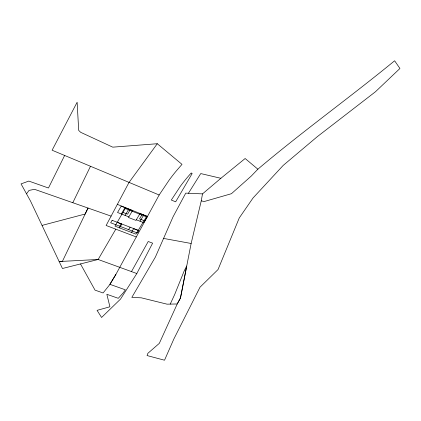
<?xml version="1.0" encoding="UTF-8"?>
<svg xmlns="http://www.w3.org/2000/svg" width="421" height="421" viewBox="0 0 421 421"><rect width="100%" height="100%" fill="white"/><g stroke="black" fill="none" stroke-linecap="round" stroke-linejoin="round"><path stroke-width="0.63" d="M201.243 200.891L202.496 193.886L220.878 178.293L245.143 158.512L257.873 169.189C302.267 131.578 349.63 97.677 394.619 60.782L399.95 68.476L375.427 91.778L317.202 136.746L283.17 165.437L253.037 197.965L239.244 217.978L218.036 269.545L200.012 287.206L173.831 339.031L164.522 360.218L147.066 355.556L147.892 353.298L159.322 343.352L177.22 303.967L180.467 298L191.139 243.48L201.243 200.891L204.264 201.512L231.429 193.707L251.279 176.057L257.873 169.189M170.237 304.104L174.647 294.584L184.166 270.977L186.714 266.025L180.467 298L177.22 303.967L167.032 304.167L141.367 297.831L131.826 297.4L155.381 257.073L173.057 216.82L185.745 193.134L202.496 193.886M72.807 202.722L90.468 166.316M64.629 155.486L48.457 188.008L28.812 181.083L21.05 183.893L30.465 200.964L62.45 268.498L98.146 259.483L136.82 273.534L152.623 243.17L148.218 241.496L131.478 271.598M136.82 273.534L120.527 299.084L101.582 317.471L97.067 310.351L109.918 306.788L106.845 294.29L118.275 298.305L123.09 293.048L125.358 289.822L109.902 284.328L115.864 274.471L159.154 194.991L169.016 180.309A185.414 142.019 -18.3 0 1 175.841 171.479L181.998 164.364L157.275 143.724L112.754 147.161L80.674 132.315L78.695 130.399L77.127 102.256L52.104 150.223L159.154 194.991M121.322 213.957L124.974 207.664M115.807 229.171L98.146 259.483L59.161 261.53L62.403 261.357L88.026 208.048L85.158 214.021L42.111 225.388M125.09 215.42L128.752 209.142M119.701 226.224L121.137 223.767M119.553 227.908L121.764 224.125L117.18 222.367M129.831 210.332L127.574 214.2L122.958 212.405M128.637 229.64L130.084 227.198M131.436 232.439L133.673 228.692L138.193 230.424M141.824 215.02L139.54 218.852L144.087 220.62M140.04 221.214L143.75 215.01M117.359 204.364L147.466 216.462L143.745 222.651L136.32 219.773M115.864 274.471L109.644 284.764L103.087 292.969L95.02 290.127L80.5 263.946M188.434 193.255L200.743 173.573L220.878 178.293M157.275 143.724L128.994 182.482L106.124 225.488L136.288 236.96M26.523 193.802L29.023 190.418L34.517 189.313L111.102 216.126M163.669 238.433L191.139 243.48M128.847 216.873L117.543 212.494L121.18 206.179L132.52 210.616L128.484 217.494L135.957 220.388L140.019 213.552L147.466 216.462M112.123 220.309L110.697 222.783L137.504 233.029L138.962 230.597L112.123 220.309M125.211 208.527L114.98 226.161L135.946 234.16L146.382 216.799L125.211 208.527M192.034 173.741L175.657 201.838L171.315 200.033L180.498 186.093A173.568 132.715 -18.2 0 1 188.229 176.362L191.245 172.936L192.034 173.741"/></g></svg>
